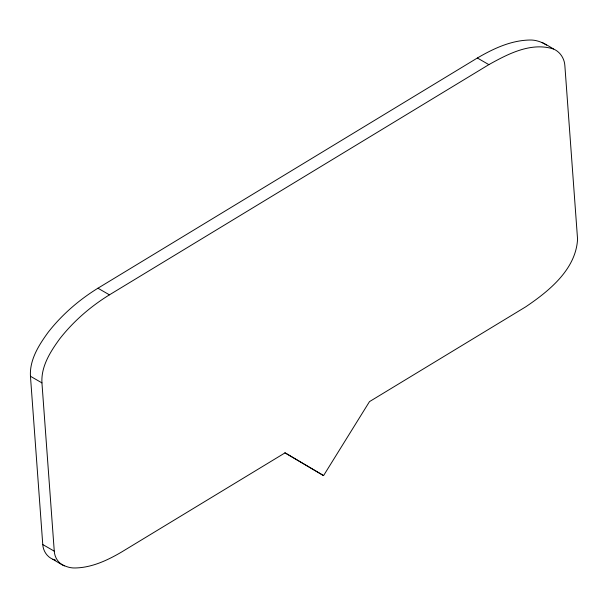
<?xml version="1.0" encoding="UTF-8"?>
<svg xmlns="http://www.w3.org/2000/svg" width="608" height="608" viewBox="0 0 608 608"><rect width="100%" height="100%" fill="white"/><g stroke="black" fill="none" stroke-linecap="round" stroke-linejoin="round"><path stroke-width="0.91" d="M323.57 475.6L369.489 401.622L525.593 306.911C548.902 291.186 575.974 269.405 577.562 239.126L564.862 65.641C564.422 58.482 560.15 51.824 553.478 48.997C546.235 44.452 538.635 39.71 529.743 40.029C510.91 40.386 493.331 48.663 477.371 58.003L97.949 288.207C79.002 299.896 61.902 314.701 48.184 332.272C38.889 345.04 29.465 359.814 30.453 376.261L42.765 544.54C43.16 550.871 46.938 556.768 52.85 559.276C59.751 563.403 66.751 568.313 75.179 567.971C91.846 567.652 107.411 560.333 121.539 552.056L285.129 452.808L323.57 475.6L284.848 452.816M553.478 48.997C531.073 41.868 508.03 53.937 488.862 64.638L109.44 294.842C90.493 306.531 73.393 321.336 59.675 338.907C50.38 351.675 40.956 366.449 41.944 382.896L54.264 551.175C54.659 557.513 58.429 563.403 64.342 565.911M52.85 559.276L55.351 560.029M477.371 58.003L488.862 64.638M97.949 288.207L109.44 294.842M30.453 376.261L41.944 382.896M42.765 544.54L54.264 551.175M541.979 42.362L546.577 45.098"/></g></svg>
